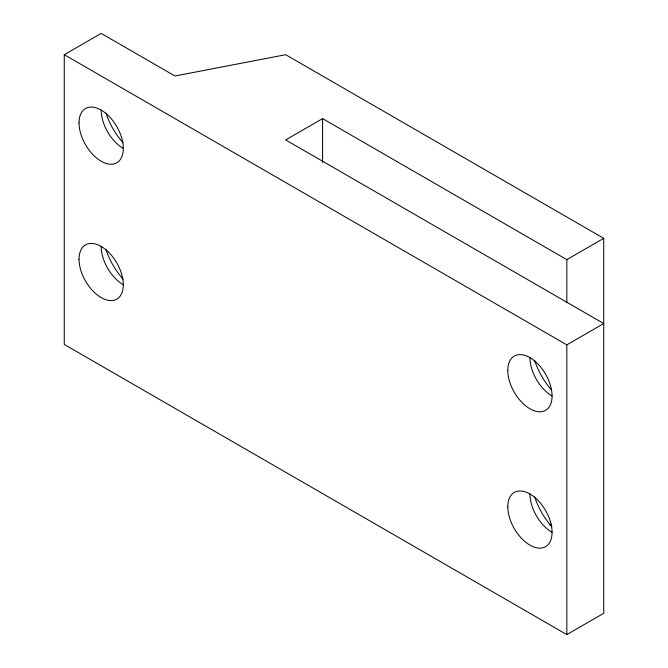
<?xml version="1.0" encoding="UTF-8"?>
<svg xmlns="http://www.w3.org/2000/svg" width="668" height="668" viewBox="0 0 668 668"><rect width="100%" height="100%" fill="white"/><g stroke="black" fill="none" stroke-linecap="round" stroke-linejoin="round"><path stroke-width="1" d="M64.27 54.701L101.169 33.4L174.966 76.01L285.67 54.701L603.73 238.334L603.73 613.299L566.831 634.6L64.27 344.446L64.27 54.701L566.831 344.855L603.73 323.554L285.67 139.921L322.569 118.62L566.831 259.643L603.73 238.334M549.731 525.165L551.534 524.13M566.831 259.643L566.831 302.42M566.831 344.855L566.831 634.6M322.569 118.62L322.569 162.441M123.087 279.132A50.1 28.924 60 0 1 105.97 249.465M123.087 142.777A50.1 28.924 60 0 1 105.97 113.117M123.313 284.793A31.312 18.078 60 0 1 101.169 246.45M123.313 148.446A31.312 18.078 60 0 1 101.169 110.095M551.158 389.527A50.1 28.924 60 0 1 534.726 360.662M551.851 526.668A50.1 28.924 60 0 1 534.726 497.009M552.069 532.338A31.312 18.078 60 0 1 529.933 493.986M552.069 395.99A31.312 18.078 60 0 1 529.933 357.639M79.024 259.226A31.312 18.078 60 0 0 112.241 300.542A31.312 18.078 60 0 0 112.241 256.261A31.312 18.078 60 0 0 79.024 259.226M79.024 122.879A31.312 18.078 60 0 0 112.241 164.194A31.312 18.078 60 0 0 112.241 119.914A31.312 18.078 60 0 0 79.024 122.879M507.789 506.77A31.312 18.078 60 0 0 541.005 548.086A31.312 18.078 60 0 0 541.005 503.806A31.312 18.078 60 0 0 507.789 506.77M507.789 370.423A31.312 18.078 60 0 0 541.005 411.738A31.312 18.078 60 0 0 541.005 367.458A31.312 18.078 60 0 0 507.789 370.423"/></g></svg>
